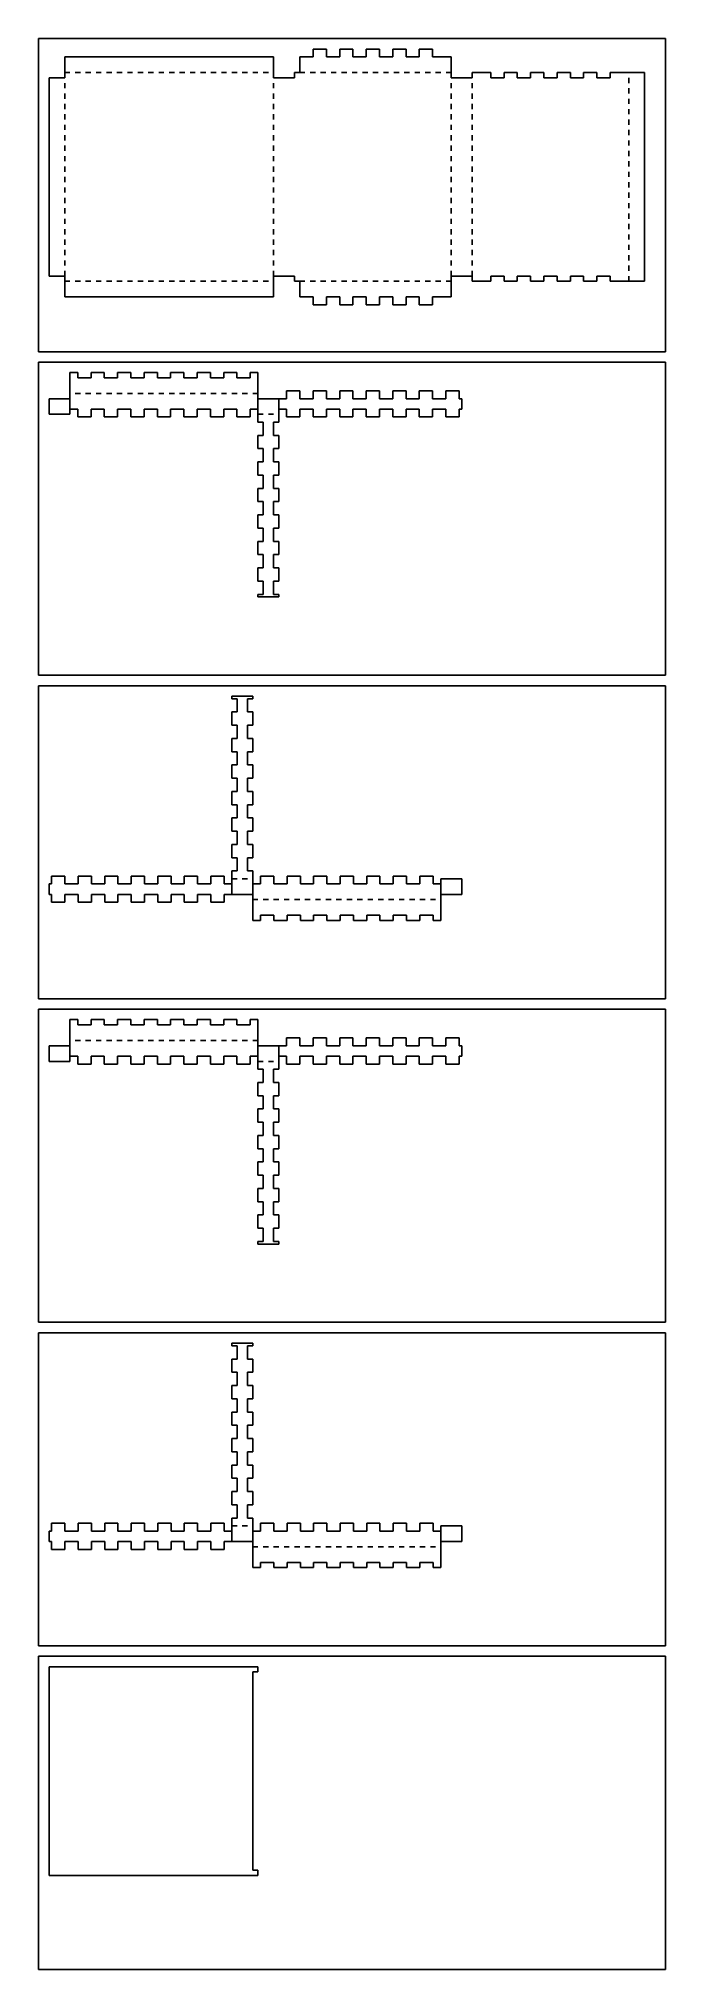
# Model space of a CAD drawing. Header units: metres. Extents: x 0 to 600, y -1550 to 300.
import ezdxf

# ---------------------------------------------------------------- set-up
doc = ezdxf.new("R2010")
doc.units = ezdxf.units.M

msp = doc.modelspace()

# ---------------------------------------------------------------- linework, layer by layer
at = {"layer": '1'}
for p, q in [((25, 262.46), (25, 282.46)), ((25, 282.46), (225, 282.46)), ((225, 282.46), (225, 262.46)), ((250, 267.46), (250, 282.46)), ((250, 282.46), (262.85, 282.46)), ((262.85, 282.46), (262.85, 290)), ((262.85, 290), (275.55, 290)), ((275.55, 290), (275.55, 282.46)), ((275.55, 282.46), (288.25, 282.46)), ((288.25, 282.46), (288.25, 290)), ((288.25, 290), (300.95, 290)), ((300.95, 290), (300.95, 282.46)), ((300.95, 282.46), (313.65, 282.46)), ((313.65, 282.46), (313.65, 290)), ((313.65, 290), (326.35, 290)), ((326.35, 290), (326.35, 282.46)), ((326.35, 282.46), (339.05, 282.46)), ((339.05, 282.46), (339.05, 290)), ((339.05, 290), (351.75, 290)), ((351.75, 290), (351.75, 282.46)), ((351.75, 282.46), (364.45, 282.46)), ((364.45, 282.46), (364.45, 290)), ((364.45, 290), (377.15, 290)), ((377.15, 290), (377.15, 282.46)), ((377.15, 282.46), (395, 282.46)), ((395, 282.46), (395, 262.46)), ((10, 72.46), (10, 262.46)), ((10, 262.46), (25, 262.46)), ((225, 262.46), (245, 262.46)), ((245, 262.46), (245, 267.46)), ((245, 267.46), (250, 267.46)), ((395, 262.46), (415, 262.46)), ((415, 262.46), (415, 267.46)), ((415, 267.46), (432.85, 267.46)), ((432.85, 267.46), (432.85, 262.46)), ((432.85, 262.46), (445.55, 262.46)), ((445.55, 262.46), (445.55, 267.46)), ((445.55, 267.46), (458.25, 267.46)), ((458.25, 267.46), (458.25, 262.46)), ((458.25, 262.46), (470.95, 262.46)), ((470.95, 262.46), (470.95, 267.46)), ((470.95, 267.46), (483.65, 267.46)), ((483.65, 267.46), (483.65, 262.46)), ((483.65, 262.46), (496.35, 262.46)), ((496.35, 262.46), (496.35, 267.46)), ((496.35, 267.46), (509.05, 267.46)), ((509.05, 267.46), (509.05, 262.46)), ((509.05, 262.46), (521.75, 262.46)), ((521.75, 262.46), (521.75, 267.46)), ((521.75, 267.46), (534.45, 267.46)), ((534.45, 267.46), (534.45, 262.46)), ((534.45, 262.46), (547.15, 262.46)), ((547.15, 262.46), (547.15, 267.46)), ((547.15, 267.46), (580, 267.46)), ((580, 267.46), (580, 67.46)), ((25, 72.46), (10, 72.46)), ((25, 52.46), (25, 72.46)), ((245, 72.46), (225, 72.46)), ((225, 72.46), (225, 52.46)), ((245, 67.46), (245, 72.46)), ((250, 67.46), (245, 67.46)), ((250, 52.46), (250, 67.46)), ((415, 72.46), (395, 72.46)), ((395, 72.46), (395, 52.46)), ((415, 67.46), (415, 72.46)), ((432.85, 67.46), (415, 67.46)), ((445.55, 72.46), (432.85, 72.46)), ((432.85, 72.46), (432.85, 67.46)), ((445.55, 67.46), (445.55, 72.46)), ((458.25, 67.46), (445.55, 67.46)), ((470.95, 72.46), (458.25, 72.46)), ((458.25, 72.46), (458.25, 67.46)), ((470.95, 67.46), (470.95, 72.46)), ((483.65, 67.46), (470.95, 67.46)), ((496.35, 72.46), (483.65, 72.46)), ((483.65, 72.46), (483.65, 67.46)), ((496.35, 67.46), (496.35, 72.46)), ((509.05, 67.46), (496.35, 67.46)), ((521.75, 72.46), (509.05, 72.46)), ((509.05, 72.46), (509.05, 67.46)), ((521.75, 67.46), (521.75, 72.46)), ((534.45, 67.46), (521.75, 67.46)), ((547.15, 72.46), (534.45, 72.46)), ((534.45, 72.46), (534.45, 67.46)), ((547.15, 67.46), (547.15, 72.46)), ((580, 67.46), (547.15, 67.46)), ((225, 52.46), (25, 52.46)), ((262.85, 52.46), (250, 52.46)), ((262.85, 44.92), (262.85, 52.46)), ((275.55, 44.92), (262.85, 44.92)), ((288.25, 52.46), (275.55, 52.46)), ((275.55, 52.46), (275.55, 44.92)), ((288.25, 44.92), (288.25, 52.46)), ((300.95, 44.92), (288.25, 44.92)), ((313.65, 52.46), (300.95, 52.46)), ((300.95, 52.46), (300.95, 44.92)), ((313.65, 44.92), (313.65, 52.46)), ((326.35, 44.92), (313.65, 44.92)), ((339.05, 52.46), (326.35, 52.46)), ((326.35, 52.46), (326.35, 44.92)), ((339.05, 44.92), (339.05, 52.46)), ((351.75, 44.92), (339.05, 44.92)), ((364.45, 52.46), (351.75, 52.46)), ((351.75, 52.46), (351.75, 44.92)), ((364.45, 44.92), (364.45, 52.46)), ((377.15, 44.92), (364.45, 44.92)), ((395, 52.46), (377.15, 52.46)), ((377.15, 52.46), (377.15, 44.92))]:
    msp.add_line(p, q, dxfattribs=at)
at = {"layer": '2'}
for p, q in [((10, -1460), (10, -1260)), ((10, -1260), (210, -1260)), ((210, -1265), (205, -1265)), ((205, -1265), (205, -1455)), ((210, -1260), (210, -1265)), ((210, -1460), (10, -1460)), ((205, -1455), (210, -1455)), ((210, -1455), (210, -1460))]:
    msp.add_line(p, q, dxfattribs=at)
at = {"layer": '3'}
for p, q in [((30, -45), (30, -20)), ((30, -20), (37.45, -20)), ((37.45, -20), (37.45, -25)), ((37.45, -25), (50.15, -25)), ((50.15, -25), (50.15, -20)), ((50.15, -20), (62.85, -20)), ((62.85, -20), (62.85, -25)), ((62.85, -25), (75.55, -25)), ((75.55, -25), (75.55, -20)), ((75.55, -20), (88.25, -20)), ((88.25, -20), (88.25, -25)), ((88.25, -25), (100.95, -25)), ((100.95, -25), (100.95, -20)), ((100.95, -20), (113.65, -20)), ((113.65, -20), (113.65, -25)), ((113.65, -25), (126.35, -25)), ((126.35, -25), (126.35, -20)), ((126.35, -20), (139.05, -20)), ((139.05, -20), (139.05, -25)), ((139.05, -25), (151.75, -25)), ((151.75, -25), (151.75, -20)), ((151.75, -20), (164.45, -20)), ((164.45, -20), (164.45, -25)), ((164.45, -25), (177.15, -25)), ((177.15, -25), (177.15, -20)), ((177.15, -20), (189.85, -20)), ((189.85, -20), (189.85, -25)), ((189.85, -25), (202.55, -25)), ((202.55, -25), (202.55, -20)), ((202.55, -20), (210, -20)), ((210, -20), (210, -45)), ((10, -60), (10, -45)), ((10, -45), (30, -45)), ((37.45, -55), (30, -55)), ((30, -55), (30, -60)), ((37.45, -62.54), (37.45, -55)), ((62.85, -55), (50.15, -55)), ((50.15, -55), (50.15, -62.54)), ((62.85, -62.54), (62.85, -55)), ((88.25, -55), (75.55, -55)), ((75.55, -55), (75.55, -62.54)), ((88.25, -62.54), (88.25, -55)), ((113.65, -55), (100.95, -55)), ((100.95, -55), (100.95, -62.54)), ((113.65, -62.54), (113.65, -55)), ((139.05, -55), (126.35, -55)), ((126.35, -55), (126.35, -62.54)), ((139.05, -62.54), (139.05, -55)), ((164.45, -55), (151.75, -55)), ((151.75, -55), (151.75, -62.54)), ((164.45, -62.54), (164.45, -55)), ((189.85, -55), (177.15, -55)), ((177.15, -55), (177.15, -62.54)), ((189.85, -62.54), (189.85, -55)), ((210, -55), (202.55, -55)), ((202.55, -55), (202.55, -62.54)), ((210, -45), (237.45, -45)), ((210, -67.45), (210, -55)), ((237.45, -55), (230, -55)), ((230, -55), (230, -67.45)), ((237.45, -45), (237.45, -37.46)), ((237.45, -37.46), (250.15, -37.46)), ((237.45, -62.54), (237.45, -55)), ((250.15, -37.46), (250.15, -45)), ((250.15, -45), (262.85, -45)), ((262.85, -55), (250.15, -55)), ((250.15, -55), (250.15, -62.54)), ((262.85, -45), (262.85, -37.46)), ((262.85, -37.46), (275.55, -37.46)), ((262.85, -62.54), (262.85, -55)), ((275.55, -37.46), (275.55, -45)), ((275.55, -45), (288.25, -45)), ((288.25, -55), (275.55, -55)), ((275.55, -55), (275.55, -62.54)), ((288.25, -45), (288.25, -37.46)), ((288.25, -37.46), (300.95, -37.46)), ((288.25, -62.54), (288.25, -55)), ((300.95, -37.46), (300.95, -45)), ((300.95, -45), (313.65, -45)), ((313.65, -55), (300.95, -55)), ((300.95, -55), (300.95, -62.54)), ((313.65, -45), (313.65, -37.46)), ((313.65, -37.46), (326.35, -37.46)), ((313.65, -62.54), (313.65, -55)), ((326.35, -37.46), (326.35, -45)), ((326.35, -45), (339.05, -45)), ((339.05, -55), (326.35, -55)), ((326.35, -55), (326.35, -62.54)), ((339.05, -45), (339.05, -37.46)), ((339.05, -37.46), (351.75, -37.46)), ((339.05, -62.54), (339.05, -55)), ((351.75, -37.46), (351.75, -45)), ((351.75, -45), (364.45, -45)), ((364.45, -55), (351.75, -55)), ((351.75, -55), (351.75, -62.54)), ((364.45, -45), (364.45, -37.46)), ((364.45, -37.46), (377.15, -37.46)), ((364.45, -62.54), (364.45, -55)), ((377.15, -37.46), (377.15, -45)), ((377.15, -45), (389.85, -45)), ((389.85, -55), (377.15, -55)), ((377.15, -55), (377.15, -62.54)), ((389.85, -45), (389.85, -37.46)), ((389.85, -37.46), (402.55, -37.46)), ((389.85, -62.54), (389.85, -55)), ((402.55, -37.46), (402.55, -45)), ((402.55, -45), (405, -45)), ((405, -55), (402.55, -55)), ((402.55, -55), (402.55, -62.54)), ((405, -45), (405, -55)), ((30, -60), (10, -60)), ((50.15, -62.54), (37.45, -62.54)), ((75.55, -62.54), (62.85, -62.54)), ((100.95, -62.54), (88.25, -62.54)), ((126.35, -62.54), (113.65, -62.54)), ((151.75, -62.54), (139.05, -62.54)), ((177.15, -62.54), (164.45, -62.54)), ((202.55, -62.54), (189.85, -62.54)), ((215, -67.45), (210, -67.45)), ((215, -80.15), (215, -67.45)), ((230, -67.45), (225, -67.45)), ((225, -67.45), (225, -80.15)), ((250.15, -62.54), (237.45, -62.54)), ((275.55, -62.54), (262.85, -62.54)), ((300.95, -62.54), (288.25, -62.54)), ((326.35, -62.54), (313.65, -62.54)), ((351.75, -62.54), (339.05, -62.54)), ((377.15, -62.54), (364.45, -62.54)), ((402.55, -62.54), (389.85, -62.54)), ((210, -92.85), (210, -80.15)), ((210, -80.15), (215, -80.15)), ((225, -80.15), (230, -80.15)), ((230, -80.15), (230, -92.85)), ((215, -92.85), (210, -92.85)), ((210, -118.25), (210, -105.55)), ((210, -105.55), (215, -105.55)), ((215, -105.55), (215, -92.85)), ((230, -92.85), (225, -92.85)), ((225, -92.85), (225, -105.55)), ((225, -105.55), (230, -105.55)), ((230, -105.55), (230, -118.25)), ((215, -118.25), (210, -118.25)), ((215, -130.95), (215, -118.25)), ((230, -118.25), (225, -118.25)), ((225, -118.25), (225, -130.95)), ((210, -143.65), (210, -130.95)), ((210, -130.95), (215, -130.95)), ((215, -143.65), (210, -143.65)), ((215, -156.35), (215, -143.65)), ((225, -130.95), (230, -130.95)), ((230, -143.65), (225, -143.65)), ((225, -143.65), (225, -156.35)), ((230, -130.95), (230, -143.65)), ((210, -169.05), (210, -156.35)), ((210, -156.35), (215, -156.35)), ((225, -156.35), (230, -156.35)), ((230, -156.35), (230, -169.05)), ((215, -169.05), (210, -169.05)), ((210, -194.45), (210, -181.75)), ((210, -181.75), (215, -181.75)), ((215, -181.75), (215, -169.05)), ((230, -169.05), (225, -169.05)), ((225, -169.05), (225, -181.75)), ((225, -181.75), (230, -181.75)), ((230, -181.75), (230, -194.45)), ((215, -194.45), (210, -194.45)), ((215, -207.15), (215, -194.45)), ((230, -194.45), (225, -194.45)), ((225, -194.45), (225, -207.15)), ((210, -219.85), (210, -207.15)), ((210, -207.15), (215, -207.15)), ((215, -219.85), (210, -219.85)), ((215, -232.55), (215, -219.85)), ((225, -207.15), (230, -207.15)), ((230, -219.85), (225, -219.85)), ((225, -219.85), (225, -232.55)), ((230, -207.15), (230, -219.85)), ((210, -235), (210, -232.55)), ((210, -232.55), (215, -232.55)), ((230, -235), (210, -235)), ((225, -232.55), (230, -232.55)), ((230, -232.55), (230, -235))]:
    msp.add_line(p, q, dxfattribs=at)
at = {"layer": '4'}
for p, q in [((185, -332.45), (185, -330)), ((185, -330), (205, -330)), ((190, -332.45), (185, -332.45)), ((190, -345.15), (190, -332.45)), ((205, -332.45), (200, -332.45)), ((200, -332.45), (200, -345.15)), ((205, -330), (205, -332.45)), ((185, -357.85), (185, -345.15)), ((185, -345.15), (190, -345.15)), ((200, -345.15), (205, -345.15)), ((205, -345.15), (205, -357.85)), ((190, -357.85), (185, -357.85)), ((190, -370.55), (190, -357.85)), ((205, -357.85), (200, -357.85)), ((200, -357.85), (200, -370.55)), ((185, -383.25), (185, -370.55)), ((185, -370.55), (190, -370.55)), ((190, -383.25), (185, -383.25)), ((190, -395.95), (190, -383.25)), ((200, -370.55), (205, -370.55)), ((205, -383.25), (200, -383.25)), ((200, -383.25), (200, -395.95)), ((205, -370.55), (205, -383.25)), ((185, -408.65), (185, -395.95)), ((185, -395.95), (190, -395.95)), ((200, -395.95), (205, -395.95)), ((205, -395.95), (205, -408.65)), ((190, -408.65), (185, -408.65)), ((185, -434.05), (185, -421.35)), ((185, -421.35), (190, -421.35)), ((190, -421.35), (190, -408.65)), ((205, -408.65), (200, -408.65)), ((200, -408.65), (200, -421.35)), ((200, -421.35), (205, -421.35)), ((205, -421.35), (205, -434.05)), ((190, -434.05), (185, -434.05)), ((190, -446.75), (190, -434.05)), ((205, -434.05), (200, -434.05)), ((200, -434.05), (200, -446.75)), ((185, -459.45), (185, -446.75)), ((185, -446.75), (190, -446.75)), ((190, -459.45), (185, -459.45)), ((190, -472.15), (190, -459.45)), ((200, -446.75), (205, -446.75)), ((205, -459.45), (200, -459.45)), ((200, -459.45), (200, -472.15)), ((205, -446.75), (205, -459.45)), ((185, -484.85), (185, -472.15)), ((185, -472.15), (190, -472.15)), ((200, -472.15), (205, -472.15)), ((205, -472.15), (205, -484.85)), ((190, -484.85), (185, -484.85)), ((185, -510), (185, -497.55)), ((185, -497.55), (190, -497.55)), ((190, -497.55), (190, -484.85)), ((205, -484.85), (200, -484.85)), ((200, -484.85), (200, -497.55)), ((200, -497.55), (205, -497.55)), ((205, -497.55), (205, -510)), ((10, -520), (10, -510)), ((10, -510), (12.45, -510)), ((12.45, -510), (12.45, -502.46)), ((12.45, -502.46), (25.15, -502.46)), ((25.15, -502.46), (25.15, -510)), ((25.15, -510), (37.85, -510)), ((37.85, -510), (37.85, -502.46)), ((37.85, -502.46), (50.55, -502.46)), ((50.55, -502.46), (50.55, -510)), ((50.55, -510), (63.25, -510)), ((63.25, -510), (63.25, -502.46)), ((63.25, -502.46), (75.95, -502.46)), ((75.95, -502.46), (75.95, -510)), ((75.95, -510), (88.65, -510)), ((88.65, -510), (88.65, -502.46)), ((88.65, -502.46), (101.35, -502.46)), ((101.35, -502.46), (101.35, -510)), ((101.35, -510), (114.05, -510)), ((114.05, -510), (114.05, -502.46)), ((114.05, -502.46), (126.75, -502.46)), ((126.75, -502.46), (126.75, -510)), ((126.75, -510), (139.45, -510)), ((139.45, -510), (139.45, -502.46)), ((139.45, -502.46), (152.15, -502.46)), ((152.15, -502.46), (152.15, -510)), ((152.15, -510), (164.85, -510)), ((164.85, -510), (164.85, -502.46)), ((164.85, -502.46), (177.55, -502.46)), ((177.55, -502.46), (177.55, -510)), ((177.55, -510), (185, -510)), ((205, -510), (212.45, -510)), ((212.45, -510), (212.45, -502.46)), ((212.45, -502.46), (225.15, -502.46)), ((225.15, -502.46), (225.15, -510)), ((225.15, -510), (237.85, -510)), ((237.85, -510), (237.85, -502.46)), ((237.85, -502.46), (250.55, -502.46)), ((250.55, -502.46), (250.55, -510)), ((250.55, -510), (263.25, -510)), ((263.25, -510), (263.25, -502.46)), ((263.25, -502.46), (275.95, -502.46)), ((275.95, -502.46), (275.95, -510)), ((275.95, -510), (288.65, -510)), ((288.65, -510), (288.65, -502.46)), ((288.65, -502.46), (301.35, -502.46)), ((301.35, -502.46), (301.35, -510)), ((301.35, -510), (314.05, -510)), ((314.05, -510), (314.05, -502.46)), ((314.05, -502.46), (326.75, -502.46)), ((326.75, -502.46), (326.75, -510)), ((326.75, -510), (339.45, -510)), ((339.45, -510), (339.45, -502.46)), ((339.45, -502.46), (352.15, -502.46)), ((352.15, -502.46), (352.15, -510)), ((352.15, -510), (364.85, -510)), ((364.85, -510), (364.85, -502.46)), ((364.85, -502.46), (377.55, -502.46)), ((377.55, -502.46), (377.55, -510)), ((377.55, -510), (385, -510)), ((385, -510), (385, -505)), ((385, -505), (405, -505)), ((405, -505), (405, -520)), ((12.45, -520), (10, -520)), ((12.45, -527.54), (12.45, -520)), ((25.15, -527.54), (12.45, -527.54)), ((37.85, -520), (25.15, -520)), ((25.15, -520), (25.15, -527.54)), ((37.85, -527.54), (37.85, -520)), ((50.55, -527.54), (37.85, -527.54)), ((63.25, -520), (50.55, -520)), ((50.55, -520), (50.55, -527.54)), ((63.25, -527.54), (63.25, -520)), ((75.95, -527.54), (63.25, -527.54)), ((88.65, -520), (75.95, -520)), ((75.95, -520), (75.95, -527.54)), ((88.65, -527.54), (88.65, -520)), ((101.35, -527.54), (88.65, -527.54)), ((114.05, -520), (101.35, -520)), ((101.35, -520), (101.35, -527.54)), ((114.05, -527.54), (114.05, -520)), ((126.75, -527.54), (114.05, -527.54)), ((139.45, -520), (126.75, -520)), ((126.75, -520), (126.75, -527.54)), ((139.45, -527.54), (139.45, -520)), ((152.15, -527.54), (139.45, -527.54)), ((164.85, -520), (152.15, -520)), ((152.15, -520), (152.15, -527.54)), ((164.85, -527.54), (164.85, -520)), ((177.55, -527.54), (164.85, -527.54)), ((205, -520), (177.55, -520)), ((177.55, -520), (177.55, -527.54)), ((205, -545), (205, -520)), ((405, -520), (385, -520)), ((385, -520), (385, -545)), ((212.45, -545), (205, -545)), ((225.15, -540), (212.45, -540)), ((212.45, -540), (212.45, -545)), ((225.15, -545), (225.15, -540)), ((237.85, -545), (225.15, -545)), ((250.55, -540), (237.85, -540)), ((237.85, -540), (237.85, -545)), ((250.55, -545), (250.55, -540)), ((263.25, -545), (250.55, -545)), ((275.95, -540), (263.25, -540)), ((263.25, -540), (263.25, -545)), ((275.95, -545), (275.95, -540)), ((288.65, -545), (275.95, -545)), ((301.35, -540), (288.65, -540)), ((288.65, -540), (288.65, -545)), ((301.35, -545), (301.35, -540)), ((314.05, -545), (301.35, -545)), ((326.75, -540), (314.05, -540)), ((314.05, -540), (314.05, -545)), ((326.75, -545), (326.75, -540)), ((339.45, -545), (326.75, -545)), ((352.15, -540), (339.45, -540)), ((339.45, -540), (339.45, -545)), ((352.15, -545), (352.15, -540)), ((364.85, -545), (352.15, -545)), ((377.55, -540), (364.85, -540)), ((364.85, -540), (364.85, -545)), ((377.55, -545), (377.55, -540)), ((385, -545), (377.55, -545))]:
    msp.add_line(p, q, dxfattribs=at)
at = {"layer": '5'}
for p, q in [((30, -665), (30, -640)), ((30, -640), (37.45, -640)), ((37.45, -640), (37.45, -645)), ((37.45, -645), (50.15, -645)), ((50.15, -645), (50.15, -640)), ((50.15, -640), (62.85, -640)), ((62.85, -640), (62.85, -645)), ((62.85, -645), (75.55, -645)), ((75.55, -645), (75.55, -640)), ((75.55, -640), (88.25, -640)), ((88.25, -640), (88.25, -645)), ((88.25, -645), (100.95, -645)), ((100.95, -645), (100.95, -640)), ((100.95, -640), (113.65, -640)), ((113.65, -640), (113.65, -645)), ((113.65, -645), (126.35, -645)), ((126.35, -645), (126.35, -640)), ((126.35, -640), (139.05, -640)), ((139.05, -640), (139.05, -645)), ((139.05, -645), (151.75, -645)), ((151.75, -645), (151.75, -640)), ((151.75, -640), (164.45, -640)), ((164.45, -640), (164.45, -645)), ((164.45, -645), (177.15, -645)), ((177.15, -645), (177.15, -640)), ((177.15, -640), (189.85, -640)), ((189.85, -640), (189.85, -645)), ((189.85, -645), (202.55, -645)), ((202.55, -645), (202.55, -640)), ((202.55, -640), (210, -640)), ((210, -640), (210, -665)), ((10, -680), (10, -665)), ((10, -665), (30, -665)), ((210, -665), (237.45, -665)), ((237.45, -665), (237.45, -657.46)), ((237.45, -657.46), (250.15, -657.46)), ((250.15, -657.46), (250.15, -665)), ((250.15, -665), (262.85, -665)), ((262.85, -665), (262.85, -657.46)), ((262.85, -657.46), (275.55, -657.46)), ((275.55, -657.46), (275.55, -665)), ((275.55, -665), (288.25, -665)), ((288.25, -665), (288.25, -657.46)), ((288.25, -657.46), (300.95, -657.46)), ((300.95, -657.46), (300.95, -665)), ((300.95, -665), (313.65, -665)), ((313.65, -665), (313.65, -657.46)), ((313.65, -657.46), (326.35, -657.46)), ((326.35, -657.46), (326.35, -665)), ((326.35, -665), (339.05, -665)), ((339.05, -665), (339.05, -657.46)), ((339.05, -657.46), (351.75, -657.46)), ((351.75, -657.46), (351.75, -665)), ((351.75, -665), (364.45, -665)), ((364.45, -665), (364.45, -657.46)), ((364.45, -657.46), (377.15, -657.46)), ((377.15, -657.46), (377.15, -665)), ((377.15, -665), (389.85, -665)), ((389.85, -665), (389.85, -657.46)), ((389.85, -657.46), (402.55, -657.46)), ((402.55, -657.46), (402.55, -665)), ((402.55, -665), (405, -665)), ((405, -665), (405, -675)), ((30, -680), (10, -680)), ((37.45, -675), (30, -675)), ((30, -675), (30, -680)), ((37.45, -682.54), (37.45, -675)), ((50.15, -682.54), (37.45, -682.54)), ((62.85, -675), (50.15, -675)), ((50.15, -675), (50.15, -682.54)), ((62.85, -682.54), (62.85, -675)), ((75.55, -682.54), (62.85, -682.54)), ((88.25, -675), (75.55, -675)), ((75.55, -675), (75.55, -682.54)), ((88.25, -682.54), (88.25, -675)), ((100.95, -682.54), (88.25, -682.54)), ((113.65, -675), (100.95, -675)), ((100.95, -675), (100.95, -682.54)), ((113.65, -682.54), (113.65, -675)), ((126.35, -682.54), (113.65, -682.54)), ((139.05, -675), (126.35, -675)), ((126.35, -675), (126.35, -682.54)), ((139.05, -682.54), (139.05, -675)), ((151.75, -682.54), (139.05, -682.54)), ((164.45, -675), (151.75, -675)), ((151.75, -675), (151.75, -682.54)), ((164.45, -682.54), (164.45, -675)), ((177.15, -682.54), (164.45, -682.54)), ((189.85, -675), (177.15, -675)), ((177.15, -675), (177.15, -682.54)), ((189.85, -682.54), (189.85, -675)), ((202.55, -682.54), (189.85, -682.54)), ((210, -675), (202.55, -675)), ((202.55, -675), (202.55, -682.54)), ((210, -687.45), (210, -675)), ((237.45, -675), (230, -675)), ((230, -675), (230, -687.45)), ((237.45, -682.54), (237.45, -675)), ((250.15, -682.54), (237.45, -682.54)), ((262.85, -675), (250.15, -675)), ((250.15, -675), (250.15, -682.54)), ((262.85, -682.54), (262.85, -675)), ((275.55, -682.54), (262.85, -682.54)), ((288.25, -675), (275.55, -675)), ((275.55, -675), (275.55, -682.54)), ((288.25, -682.54), (288.25, -675)), ((300.95, -682.54), (288.25, -682.54)), ((313.65, -675), (300.95, -675)), ((300.95, -675), (300.95, -682.54)), ((313.65, -682.54), (313.65, -675)), ((326.35, -682.54), (313.65, -682.54)), ((339.05, -675), (326.35, -675)), ((326.35, -675), (326.35, -682.54)), ((339.05, -682.54), (339.05, -675)), ((351.75, -682.54), (339.05, -682.54)), ((364.45, -675), (351.75, -675)), ((351.75, -675), (351.75, -682.54)), ((364.45, -682.54), (364.45, -675)), ((377.15, -682.54), (364.45, -682.54)), ((389.85, -675), (377.15, -675)), ((377.15, -675), (377.15, -682.54)), ((389.85, -682.54), (389.85, -675)), ((402.55, -682.54), (389.85, -682.54)), ((405, -675), (402.55, -675)), ((402.55, -675), (402.55, -682.54)), ((215, -687.45), (210, -687.45)), ((210, -712.85), (210, -700.15)), ((210, -700.15), (215, -700.15)), ((215, -700.15), (215, -687.45)), ((230, -687.45), (225, -687.45)), ((225, -687.45), (225, -700.15)), ((225, -700.15), (230, -700.15)), ((230, -700.15), (230, -712.85)), ((215, -712.85), (210, -712.85)), ((215, -725.55), (215, -712.85)), ((230, -712.85), (225, -712.85)), ((225, -712.85), (225, -725.55)), ((210, -738.25), (210, -725.55)), ((210, -725.55), (215, -725.55)), ((215, -738.25), (210, -738.25)), ((215, -750.95), (215, -738.25)), ((225, -725.55), (230, -725.55)), ((230, -738.25), (225, -738.25)), ((225, -738.25), (225, -750.95)), ((230, -725.55), (230, -738.25)), ((210, -763.65), (210, -750.95)), ((210, -750.95), (215, -750.95)), ((225, -750.95), (230, -750.95)), ((230, -750.95), (230, -763.65)), ((215, -763.65), (210, -763.65)), ((210, -789.05), (210, -776.35)), ((210, -776.35), (215, -776.35)), ((215, -776.35), (215, -763.65)), ((230, -763.65), (225, -763.65)), ((225, -763.65), (225, -776.35)), ((225, -776.35), (230, -776.35)), ((230, -776.35), (230, -789.05)), ((215, -789.05), (210, -789.05)), ((215, -801.75), (215, -789.05)), ((230, -789.05), (225, -789.05)), ((225, -789.05), (225, -801.75)), ((210, -814.45), (210, -801.75)), ((210, -801.75), (215, -801.75)), ((225, -801.75), (230, -801.75)), ((230, -801.75), (230, -814.45)), ((215, -814.45), (210, -814.45)), ((210, -839.85), (210, -827.15)), ((210, -827.15), (215, -827.15)), ((215, -827.15), (215, -814.45)), ((230, -814.45), (225, -814.45)), ((225, -814.45), (225, -827.15)), ((225, -827.15), (230, -827.15)), ((230, -827.15), (230, -839.85)), ((215, -839.85), (210, -839.85)), ((215, -852.55), (215, -839.85)), ((230, -839.85), (225, -839.85)), ((225, -839.85), (225, -852.55)), ((210, -855), (210, -852.55)), ((210, -852.55), (215, -852.55)), ((230, -855), (210, -855)), ((225, -852.55), (230, -852.55)), ((230, -852.55), (230, -855))]:
    msp.add_line(p, q, dxfattribs=at)
at = {"layer": '6'}
for p, q in [((185, -952.45), (185, -950)), ((185, -950), (205, -950)), ((190, -952.45), (185, -952.45)), ((190, -965.15), (190, -952.45)), ((205, -952.45), (200, -952.45)), ((200, -952.45), (200, -965.15)), ((205, -950), (205, -952.45)), ((185, -977.85), (185, -965.15)), ((185, -965.15), (190, -965.15)), ((190, -977.85), (185, -977.85)), ((190, -990.55), (190, -977.85)), ((200, -965.15), (205, -965.15)), ((205, -977.85), (200, -977.85)), ((200, -977.85), (200, -990.55)), ((205, -965.15), (205, -977.85)), ((185, -1003.25), (185, -990.55)), ((185, -990.55), (190, -990.55)), ((200, -990.55), (205, -990.55)), ((205, -990.55), (205, -1003.25)), ((190, -1003.25), (185, -1003.25)), ((185, -1028.65), (185, -1015.95)), ((185, -1015.95), (190, -1015.95)), ((190, -1015.95), (190, -1003.25)), ((205, -1003.25), (200, -1003.25)), ((200, -1003.25), (200, -1015.95)), ((200, -1015.95), (205, -1015.95)), ((205, -1015.95), (205, -1028.65)), ((190, -1028.65), (185, -1028.65)), ((190, -1041.35), (190, -1028.65)), ((205, -1028.65), (200, -1028.65)), ((200, -1028.65), (200, -1041.35)), ((185, -1054.05), (185, -1041.35)), ((185, -1041.35), (190, -1041.35)), ((190, -1054.05), (185, -1054.05)), ((190, -1066.75), (190, -1054.05)), ((200, -1041.35), (205, -1041.35)), ((205, -1054.05), (200, -1054.05)), ((200, -1054.05), (200, -1066.75)), ((205, -1041.35), (205, -1054.05)), ((185, -1079.45), (185, -1066.75)), ((185, -1066.75), (190, -1066.75)), ((200, -1066.75), (205, -1066.75)), ((205, -1066.75), (205, -1079.45)), ((190, -1079.45), (185, -1079.45)), ((190, -1092.15), (190, -1079.45)), ((205, -1079.45), (200, -1079.45)), ((200, -1079.45), (200, -1092.15)), ((185, -1104.85), (185, -1092.15)), ((185, -1092.15), (190, -1092.15)), ((190, -1104.85), (185, -1104.85)), ((190, -1117.55), (190, -1104.85)), ((200, -1092.15), (205, -1092.15)), ((205, -1104.85), (200, -1104.85)), ((200, -1104.85), (200, -1117.55)), ((205, -1092.15), (205, -1104.85)), ((12.45, -1130), (12.45, -1122.46)), ((12.45, -1122.46), (25.15, -1122.46)), ((25.15, -1122.46), (25.15, -1130)), ((37.85, -1130), (37.85, -1122.46)), ((37.85, -1122.46), (50.55, -1122.46)), ((50.55, -1122.46), (50.55, -1130)), ((63.25, -1130), (63.25, -1122.46)), ((63.25, -1122.46), (75.95, -1122.46)), ((75.95, -1122.46), (75.95, -1130)), ((88.65, -1130), (88.65, -1122.46)), ((88.65, -1122.46), (101.35, -1122.46)), ((101.35, -1122.46), (101.35, -1130)), ((114.05, -1130), (114.05, -1122.46)), ((114.05, -1122.46), (126.75, -1122.46)), ((126.75, -1122.46), (126.75, -1130)), ((139.45, -1130), (139.45, -1122.46)), ((139.45, -1122.46), (152.15, -1122.46)), ((152.15, -1122.46), (152.15, -1130)), ((164.85, -1130), (164.85, -1122.46)), ((164.85, -1122.46), (177.55, -1122.46)), ((177.55, -1122.46), (177.55, -1130)), ((185, -1130), (185, -1117.55)), ((185, -1117.55), (190, -1117.55)), ((200, -1117.55), (205, -1117.55)), ((205, -1117.55), (205, -1130)), ((212.45, -1130), (212.45, -1122.46)), ((212.45, -1122.46), (225.15, -1122.46)), ((225.15, -1122.46), (225.15, -1130)), ((237.85, -1130), (237.85, -1122.46)), ((237.85, -1122.46), (250.55, -1122.46)), ((250.55, -1122.46), (250.55, -1130)), ((263.25, -1130), (263.25, -1122.46)), ((263.25, -1122.46), (275.95, -1122.46)), ((275.95, -1122.46), (275.95, -1130)), ((288.65, -1130), (288.65, -1122.46)), ((288.65, -1122.46), (301.35, -1122.46)), ((301.35, -1122.46), (301.35, -1130)), ((314.05, -1130), (314.05, -1122.46)), ((314.05, -1122.46), (326.75, -1122.46)), ((326.75, -1122.46), (326.75, -1130)), ((339.45, -1130), (339.45, -1122.46)), ((339.45, -1122.46), (352.15, -1122.46)), ((352.15, -1122.46), (352.15, -1130)), ((364.85, -1130), (364.85, -1122.46)), ((364.85, -1122.46), (377.55, -1122.46)), ((377.55, -1122.46), (377.55, -1130)), ((385, -1130), (385, -1125)), ((385, -1125), (405, -1125)), ((405, -1125), (405, -1140)), ((10, -1140), (10, -1130)), ((10, -1130), (12.45, -1130)), ((12.45, -1140), (10, -1140)), ((12.45, -1147.54), (12.45, -1140)), ((25.15, -1130), (37.85, -1130)), ((37.85, -1140), (25.15, -1140)), ((25.15, -1140), (25.15, -1147.54)), ((37.85, -1147.54), (37.85, -1140)), ((50.55, -1130), (63.25, -1130)), ((63.25, -1140), (50.55, -1140)), ((50.55, -1140), (50.55, -1147.54)), ((63.25, -1147.54), (63.25, -1140)), ((75.95, -1130), (88.65, -1130)), ((88.65, -1140), (75.95, -1140)), ((75.95, -1140), (75.95, -1147.54)), ((88.65, -1147.54), (88.65, -1140)), ((101.35, -1130), (114.05, -1130)), ((114.05, -1140), (101.35, -1140)), ((101.35, -1140), (101.35, -1147.54)), ((114.05, -1147.54), (114.05, -1140)), ((126.75, -1130), (139.45, -1130)), ((139.45, -1140), (126.75, -1140)), ((126.75, -1140), (126.75, -1147.54)), ((139.45, -1147.54), (139.45, -1140)), ((152.15, -1130), (164.85, -1130)), ((164.85, -1140), (152.15, -1140)), ((152.15, -1140), (152.15, -1147.54)), ((164.85, -1147.54), (164.85, -1140)), ((177.55, -1130), (185, -1130)), ((205, -1140), (177.55, -1140)), ((177.55, -1140), (177.55, -1147.54)), ((205, -1130), (212.45, -1130)), ((205, -1165), (205, -1140)), ((225.15, -1130), (237.85, -1130)), ((250.55, -1130), (263.25, -1130)), ((275.95, -1130), (288.65, -1130)), ((301.35, -1130), (314.05, -1130)), ((326.75, -1130), (339.45, -1130)), ((352.15, -1130), (364.85, -1130)), ((377.55, -1130), (385, -1130)), ((405, -1140), (385, -1140)), ((385, -1140), (385, -1165)), ((25.15, -1147.54), (12.45, -1147.54)), ((50.55, -1147.54), (37.85, -1147.54)), ((75.95, -1147.54), (63.25, -1147.54)), ((101.35, -1147.54), (88.65, -1147.54)), ((126.75, -1147.54), (114.05, -1147.54)), ((152.15, -1147.54), (139.45, -1147.54)), ((177.55, -1147.54), (164.85, -1147.54)), ((212.45, -1165), (205, -1165)), ((225.15, -1160), (212.45, -1160)), ((212.45, -1160), (212.45, -1165)), ((225.15, -1165), (225.15, -1160)), ((237.85, -1165), (225.15, -1165)), ((250.55, -1160), (237.85, -1160)), ((237.85, -1160), (237.85, -1165)), ((250.55, -1165), (250.55, -1160)), ((263.25, -1165), (250.55, -1165)), ((275.95, -1160), (263.25, -1160)), ((263.25, -1160), (263.25, -1165)), ((275.95, -1165), (275.95, -1160)), ((288.65, -1165), (275.95, -1165)), ((301.35, -1160), (288.65, -1160)), ((288.65, -1160), (288.65, -1165)), ((301.35, -1165), (301.35, -1160)), ((314.05, -1165), (301.35, -1165)), ((326.75, -1160), (314.05, -1160)), ((314.05, -1160), (314.05, -1165)), ((326.75, -1165), (326.75, -1160)), ((339.45, -1165), (326.75, -1165)), ((352.15, -1160), (339.45, -1160)), ((339.45, -1160), (339.45, -1165)), ((352.15, -1165), (352.15, -1160)), ((364.85, -1165), (352.15, -1165)), ((377.55, -1160), (364.85, -1160)), ((364.85, -1160), (364.85, -1165)), ((377.55, -1165), (377.55, -1160)), ((385, -1165), (377.55, -1165))]:
    msp.add_line(p, q, dxfattribs=at)
at = {"layer": 'fold-line'}
for p, q in [((25, 267.46), (30, 267.46)), ((35, 267.46), (40, 267.46)), ((45, 267.46), (50, 267.46)), ((55, 267.46), (60, 267.46)), ((65, 267.46), (70, 267.46)), ((75, 267.46), (80, 267.46)), ((85, 267.46), (90, 267.46)), ((95, 267.46), (100, 267.46)), ((105, 267.46), (110, 267.46)), ((115, 267.46), (120, 267.46)), ((125, 267.46), (130, 267.46)), ((135, 267.46), (140, 267.46)), ((145, 267.46), (150, 267.46)), ((155, 267.46), (160, 267.46)), ((165, 267.46), (170, 267.46)), ((175, 267.46), (180, 267.46)), ((185, 267.46), (190, 267.46)), ((195, 267.46), (200, 267.46)), ((205, 267.46), (210, 267.46)), ((215, 267.46), (220, 267.46)), ((250, 267.46), (255, 267.46)), ((260, 267.46), (265, 267.46)), ((270, 267.46), (275, 267.46)), ((280, 267.46), (285, 267.46)), ((290, 267.46), (295, 267.46)), ((300, 267.46), (305, 267.46)), ((310, 267.46), (315, 267.46)), ((320, 267.46), (325, 267.46)), ((330, 267.46), (335, 267.46)), ((340, 267.46), (345, 267.46)), ((350, 267.46), (355, 267.46)), ((360, 267.46), (365, 267.46)), ((370, 267.46), (375, 267.46)), ((380, 267.46), (385, 267.46)), ((390, 267.46), (395, 267.46)), ((565, 257.46), (565, 262.46)), ((25, 252.46), (25, 257.46)), ((25, 242.46), (25, 247.46)), ((225, 252.46), (225, 257.46)), ((225, 242.46), (225, 247.46)), ((395, 252.46), (395, 257.46)), ((395, 242.46), (395, 247.46)), ((415, 252.46), (415, 257.46)), ((415, 242.46), (415, 247.46)), ((565, 247.46), (565, 252.46)), ((565, 237.46), (565, 242.46)), ((25, 232.46), (25, 237.46)), ((25, 222.46), (25, 227.46)), ((225, 232.46), (225, 237.46)), ((225, 222.46), (225, 227.46)), ((395, 232.46), (395, 237.46)), ((395, 222.46), (395, 227.46)), ((415, 232.46), (415, 237.46)), ((415, 222.46), (415, 227.46)), ((565, 227.46), (565, 232.46)), ((565, 217.46), (565, 222.46)), ((25, 212.46), (25, 217.46)), ((25, 202.46), (25, 207.46)), ((225, 212.46), (225, 217.46)), ((225, 202.46), (225, 207.46)), ((395, 212.46), (395, 217.46)), ((395, 202.46), (395, 207.46)), ((415, 212.46), (415, 217.46)), ((415, 202.46), (415, 207.46)), ((565, 207.46), (565, 212.46)), ((25, 192.46), (25, 197.46)), ((25, 182.46), (25, 187.46)), ((225, 192.46), (225, 197.46)), ((225, 182.46), (225, 187.46)), ((395, 192.46), (395, 197.46)), ((395, 182.46), (395, 187.46)), ((415, 192.46), (415, 197.46)), ((415, 182.46), (415, 187.46)), ((565, 197.46), (565, 202.46)), ((565, 187.46), (565, 192.46)), ((25, 172.46), (25, 177.46)), ((25, 162.46), (25, 167.46)), ((225, 172.46), (225, 177.46)), ((225, 162.46), (225, 167.46)), ((395, 172.46), (395, 177.46)), ((395, 162.46), (395, 167.46)), ((415, 172.46), (415, 177.46)), ((415, 162.46), (415, 167.46)), ((565, 177.46), (565, 182.46)), ((565, 167.46), (565, 172.46)), ((25, 152.46), (25, 157.46)), ((225, 152.46), (225, 157.46)), ((395, 152.46), (395, 157.46)), ((415, 152.46), (415, 157.46)), ((565, 157.46), (565, 162.46)), ((565, 147.46), (565, 152.46)), ((25, 142.46), (25, 147.46)), ((25, 132.46), (25, 137.46)), ((225, 142.46), (225, 147.46)), ((225, 132.46), (225, 137.46)), ((395, 142.46), (395, 147.46)), ((395, 132.46), (395, 137.46)), ((415, 142.46), (415, 147.46)), ((415, 132.46), (415, 137.46)), ((565, 137.46), (565, 142.46)), ((565, 127.46), (565, 132.46)), ((25, 122.46), (25, 127.46)), ((25, 112.46), (25, 117.46)), ((225, 122.46), (225, 127.46)), ((225, 112.46), (225, 117.46)), ((395, 122.46), (395, 127.46)), ((395, 112.46), (395, 117.46)), ((415, 122.46), (415, 127.46)), ((415, 112.46), (415, 117.46)), ((565, 117.46), (565, 122.46)), ((565, 107.46), (565, 112.46)), ((25, 102.46), (25, 107.46)), ((25, 92.46), (25, 97.46)), ((225, 102.46), (225, 107.46)), ((225, 92.46), (225, 97.46)), ((395, 102.46), (395, 107.46)), ((395, 92.46), (395, 97.46)), ((415, 102.46), (415, 107.46)), ((415, 92.46), (415, 97.46)), ((565, 97.46), (565, 102.46)), ((25, 82.46), (25, 87.46)), ((25, 72.46), (25, 77.46)), ((225, 82.46), (225, 87.46)), ((225, 72.46), (225, 77.46)), ((395, 82.46), (395, 87.46)), ((395, 72.46), (395, 77.46)), ((415, 82.46), (415, 87.46)), ((415, 72.46), (415, 77.46)), ((565, 87.46), (565, 92.46)), ((565, 77.46), (565, 82.46)), ((25, 67.46), (30, 67.46)), ((35, 67.46), (40, 67.46)), ((45, 67.46), (50, 67.46)), ((55, 67.46), (60, 67.46)), ((65, 67.46), (70, 67.46)), ((75, 67.46), (80, 67.46)), ((85, 67.46), (90, 67.46)), ((95, 67.46), (100, 67.46)), ((105, 67.46), (110, 67.46)), ((115, 67.46), (120, 67.46)), ((125, 67.46), (130, 67.46)), ((135, 67.46), (140, 67.46)), ((145, 67.46), (150, 67.46)), ((155, 67.46), (160, 67.46)), ((165, 67.46), (170, 67.46)), ((175, 67.46), (180, 67.46)), ((185, 67.46), (190, 67.46)), ((195, 67.46), (200, 67.46)), ((205, 67.46), (210, 67.46)), ((215, 67.46), (220, 67.46)), ((250, 67.46), (255, 67.46)), ((260, 67.46), (265, 67.46)), ((270, 67.46), (275, 67.46)), ((280, 67.46), (285, 67.46)), ((290, 67.46), (295, 67.46)), ((300, 67.46), (305, 67.46)), ((310, 67.46), (315, 67.46)), ((320, 67.46), (325, 67.46)), ((330, 67.46), (335, 67.46)), ((340, 67.46), (345, 67.46)), ((350, 67.46), (355, 67.46)), ((360, 67.46), (365, 67.46)), ((370, 67.46), (375, 67.46)), ((380, 67.46), (385, 67.46)), ((390, 67.46), (395, 67.46)), ((565, 67.46), (565, 72.46)), ((30, -55), (30, -45)), ((40, -40), (35, -40)), ((50, -40), (45, -40)), ((60, -40), (55, -40)), ((70, -40), (65, -40)), ((80, -40), (75, -40)), ((90, -40), (85, -40)), ((100, -40), (95, -40)), ((110, -40), (105, -40)), ((120, -40), (115, -40)), ((130, -40), (125, -40)), ((140, -40), (135, -40)), ((150, -40), (145, -40)), ((160, -40), (155, -40)), ((170, -40), (165, -40)), ((180, -40), (175, -40)), ((190, -40), (185, -40)), ((200, -40), (195, -40)), ((210, -40), (205, -40)), ((210, -55), (210, -45)), ((230, -55), (230, -45)), ((210, -60), (215, -60)), ((220, -60), (225, -60)), ((185, -505), (190, -505)), ((185, -510), (185, -520)), ((195, -505), (200, -505)), ((205, -510), (205, -520)), ((385, -510), (385, -520)), ((205, -525), (210, -525)), ((215, -525), (220, -525)), ((225, -525), (230, -525)), ((235, -525), (240, -525)), ((245, -525), (250, -525)), ((255, -525), (260, -525)), ((265, -525), (270, -525)), ((275, -525), (280, -525)), ((285, -525), (290, -525)), ((295, -525), (300, -525)), ((305, -525), (310, -525)), ((315, -525), (320, -525)), ((325, -525), (330, -525)), ((335, -525), (340, -525)), ((345, -525), (350, -525)), ((355, -525), (360, -525)), ((365, -525), (370, -525)), ((375, -525), (380, -525)), ((30, -665), (30, -675)), ((40, -660), (35, -660)), ((50, -660), (45, -660)), ((60, -660), (55, -660)), ((70, -660), (65, -660)), ((80, -660), (75, -660)), ((90, -660), (85, -660)), ((100, -660), (95, -660)), ((110, -660), (105, -660)), ((120, -660), (115, -660)), ((130, -660), (125, -660)), ((140, -660), (135, -660)), ((150, -660), (145, -660)), ((160, -660), (155, -660)), ((170, -660), (165, -660)), ((180, -660), (175, -660)), ((190, -660), (185, -660)), ((200, -660), (195, -660)), ((210, -660), (205, -660)), ((210, -665), (210, -675)), ((230, -665), (230, -675)), ((210, -680), (215, -680)), ((220, -680), (225, -680)), ((185, -1125), (190, -1125)), ((195, -1125), (200, -1125)), ((185, -1140), (185, -1130)), ((205, -1140), (205, -1130)), ((205, -1145), (210, -1145)), ((215, -1145), (220, -1145)), ((225, -1145), (230, -1145)), ((235, -1145), (240, -1145)), ((245, -1145), (250, -1145)), ((255, -1145), (260, -1145)), ((265, -1145), (270, -1145)), ((275, -1145), (280, -1145)), ((285, -1145), (290, -1145)), ((295, -1145), (300, -1145)), ((305, -1145), (310, -1145)), ((315, -1145), (320, -1145)), ((325, -1145), (330, -1145)), ((335, -1145), (340, -1145)), ((345, -1145), (350, -1145)), ((355, -1145), (360, -1145)), ((365, -1145), (370, -1145)), ((375, -1145), (380, -1145)), ((385, -1140), (385, -1130))]:
    msp.add_line(p, q, dxfattribs=at)
at = {"layer": 'sheet_boundary'}
for p, q in [((0, 300), (600, 300)), ((0, 0), (0, 300)), ((600, 300), (600, 0)), ((600, 0), (0, 0))]:
    msp.add_line(p, q, dxfattribs=at)
at = {"layer": 'sheet_boundary_2'}
for p, q in [((0, -10), (600, -10)), ((0, -310), (0, -10)), ((600, -10), (600, -310)), ((600, -310), (0, -310))]:
    msp.add_line(p, q, dxfattribs=at)
at = {"layer": 'sheet_boundary_3'}
for p, q in [((0, -320), (600, -320)), ((0, -620), (0, -320)), ((600, -320), (600, -620)), ((600, -620), (0, -620))]:
    msp.add_line(p, q, dxfattribs=at)
at = {"layer": 'sheet_boundary_4'}
for p, q in [((0, -630), (600, -630)), ((0, -930), (0, -630)), ((600, -630), (600, -930)), ((600, -930), (0, -930))]:
    msp.add_line(p, q, dxfattribs=at)
at = {"layer": 'sheet_boundary_5'}
for p, q in [((0, -940), (600, -940)), ((0, -1240), (0, -940)), ((600, -940), (600, -1240)), ((600, -1240), (0, -1240))]:
    msp.add_line(p, q, dxfattribs=at)
at = {"layer": 'sheet_boundary_6'}
for p, q in [((0, -1250), (600, -1250)), ((0, -1550), (0, -1250)), ((600, -1250), (600, -1550)), ((600, -1550), (0, -1550))]:
    msp.add_line(p, q, dxfattribs=at)

doc.saveas('drawing.dxf')
